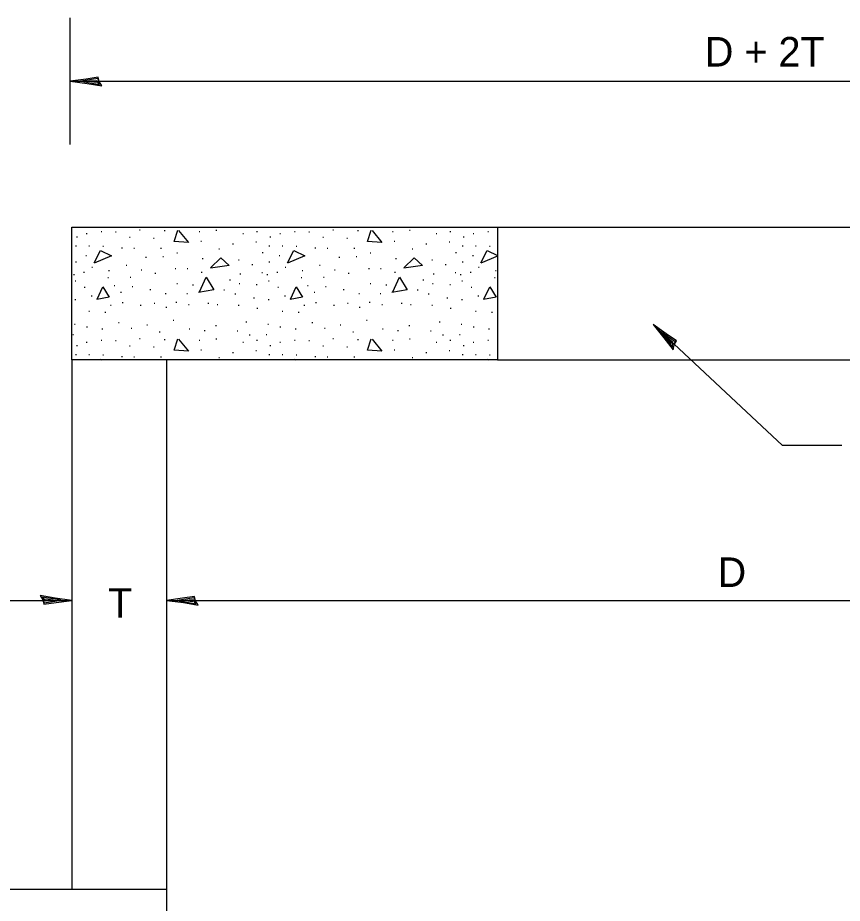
# Model space of a CAD drawing. Extents: x 0 to 2.83, y -0.07 to 1.83.
# Drawn here: x 0.3901 to 0.7154, y 0.6629 to 1.0123 of the extents above; entities that cross this region are included whole.
import ezdxf

# ---------------------------------------------------------------- set-up
doc = ezdxf.new("R2010")
doc.units = 0
for name, color, linetype in [('RD_Pr_Roadway_Dimensions', 7, 'Continuous'), ('RD_Pr_Roadway_Notes', 7, 'Continuous'), ('SH_General_Details', 7, 'Continuous')]:
    doc.layers.add(name, color=color, linetype=linetype)

msp = doc.modelspace()

# ---------------------------------------------------------------- linework, layer by layer
at = {"layer": 'RD_Pr_Roadway_Dimensions'}
for p, q in [((0.41078, 0.96233), (0.41078, 1.01233)), ((0.41078, 0.98733), (0.91359, 0.98733)), ((0.35163, 0.7824), (0.41145, 0.7824)), ((0.44879, 0.7824), (0.87791, 0.7824))]:
    msp.add_line(p, q, dxfattribs=at)
for points in [[(0.42226, 0.98716), (0.42187, 0.98888), (0.41702, 0.98814), (0.41078, 0.98733), (0.41744, 0.98642), (0.42328, 0.98539), (0.42226, 0.98716), (0.42174, 0.9883), (0.41497, 0.98732), (0.42237, 0.98602), (0.42128, 0.98748), (0.41817, 0.98728), (0.42116, 0.98683)], [(0.39997, 0.78257), (0.40036, 0.78086), (0.40521, 0.7816), (0.41145, 0.7824), (0.40479, 0.78332), (0.39895, 0.78434), (0.39997, 0.78257), (0.40049, 0.78144), (0.40726, 0.78241), (0.39986, 0.78371), (0.40095, 0.78226), (0.40406, 0.78245), (0.40107, 0.78291)], [(0.46026, 0.78224), (0.45988, 0.78395), (0.45503, 0.78321), (0.44879, 0.7824), (0.45545, 0.78149), (0.46129, 0.78046), (0.46026, 0.78224), (0.45975, 0.78337), (0.45298, 0.78239), (0.46038, 0.78109), (0.45929, 0.78255), (0.45618, 0.78235), (0.45917, 0.7819)]]:
    msp.add_lwpolyline(points, dxfattribs=at)
at = {"layer": 'RD_Pr_Roadway_Notes'}
for p, q in [((0.69189, 0.84346), (0.64082, 0.89123)), ((0.71521, 0.84346), (0.69189, 0.84346))]:
    msp.add_line(p, q, dxfattribs=at)
msp.add_lwpolyline([(0.64909, 0.88326), (0.64998, 0.88478), (0.64593, 0.88755), (0.64082, 0.89123), (0.64506, 0.88601), (0.64863, 0.88127), (0.64909, 0.88326), (0.64949, 0.88444), (0.64388, 0.88836), (0.6484, 0.88235), (0.6486, 0.88416), (0.64619, 0.88614), (0.64807, 0.88377)], dxfattribs=at)
at = {"layer": 'SH_General_Details'}
for p, q in [((0.41145, 0.92967), (0.41145, 0.92967)), ((0.41145, 0.8773), (0.41145, 0.92967)), ((0.41145, 0.92967), (0.57938, 0.92967)), ((0.57938, 0.92967), (0.57938, 0.92967)), ((0.57938, 0.92967), (0.74731, 0.92967)), ((0.57938, 0.92967), (0.57938, 0.8773)), ((0.41715, 0.92722), (0.41748, 0.92722)), ((0.42295, 0.92801), (0.42329, 0.92801)), ((0.42861, 0.92787), (0.42895, 0.92787)), ((0.43807, 0.92866), (0.43841, 0.92866)), ((0.44789, 0.9283), (0.44822, 0.9283)), ((0.46165, 0.92801), (0.46198, 0.92801)), ((0.46831, 0.92844), (0.46864, 0.92844)), ((0.47885, 0.92715), (0.47918, 0.92715)), ((0.48429, 0.92801), (0.48462, 0.92801)), ((0.49344, 0.92722), (0.49377, 0.92722)), ((0.49924, 0.92801), (0.49958, 0.92801)), ((0.5049, 0.92787), (0.50524, 0.92787)), ((0.51436, 0.92866), (0.5147, 0.92866)), ((0.52418, 0.9283), (0.52451, 0.9283)), ((0.53794, 0.92801), (0.53827, 0.92801)), ((0.5446, 0.92844), (0.54493, 0.92844)), ((0.55514, 0.92715), (0.55547, 0.92715)), ((0.56058, 0.92801), (0.56091, 0.92801)), ((0.56973, 0.92722), (0.57006, 0.92722)), ((0.57553, 0.92801), (0.57587, 0.92801)), ((0.41328, 0.92586), (0.41361, 0.92586)), ((0.43413, 0.92572), (0.43446, 0.92572)), ((0.44359, 0.92529), (0.44392, 0.92529)), ((0.46229, 0.92414), (0.46263, 0.92414)), ((0.47483, 0.92314), (0.47517, 0.92314)), ((0.484, 0.92393), (0.48434, 0.92393)), ((0.48957, 0.92586), (0.4899, 0.92586)), ((0.51042, 0.92572), (0.51075, 0.92572)), ((0.51988, 0.92529), (0.52021, 0.92529)), ((0.53858, 0.92414), (0.53892, 0.92414)), ((0.55112, 0.92314), (0.55146, 0.92314)), ((0.56029, 0.92393), (0.56063, 0.92393)), ((0.56586, 0.92586), (0.56619, 0.92586)), ((0.41292, 0.92228), (0.41325, 0.92228)), ((0.41808, 0.92228), (0.41841, 0.92228)), ((0.4236, 0.92214), (0.42393, 0.92214)), ((0.43105, 0.92156), (0.43138, 0.92156)), ((0.43585, 0.92135), (0.43618, 0.92135)), ((0.44646, 0.92142), (0.44679, 0.92142)), ((0.45283, 0.91956), (0.45317, 0.91956)), ((0.46939, 0.92113), (0.46972, 0.92113)), ((0.48658, 0.9197), (0.48692, 0.9197)), ((0.48921, 0.92228), (0.48954, 0.92228)), ((0.49437, 0.92228), (0.4947, 0.92228)), ((0.49989, 0.92214), (0.50022, 0.92214)), ((0.50734, 0.92156), (0.50767, 0.92156)), ((0.51214, 0.92135), (0.51247, 0.92135)), ((0.52275, 0.92142), (0.52308, 0.92142)), ((0.52912, 0.91956), (0.52946, 0.91956)), ((0.54568, 0.92113), (0.54601, 0.92113)), ((0.56287, 0.9197), (0.56321, 0.9197)), ((0.5655, 0.92228), (0.56583, 0.92228)), ((0.57066, 0.92228), (0.57099, 0.92228)), ((0.57618, 0.92214), (0.57651, 0.92214)), ((0.41292, 0.91605), (0.41325, 0.91605)), ((0.41693, 0.91855), (0.41727, 0.91855)), ((0.44051, 0.91784), (0.44084, 0.91784)), ((0.44732, 0.91812), (0.44765, 0.91812)), ((0.46287, 0.91726), (0.4632, 0.91726)), ((0.47713, 0.91683), (0.47746, 0.91683)), ((0.48921, 0.91605), (0.48954, 0.91605)), ((0.49322, 0.91855), (0.49356, 0.91855)), ((0.5168, 0.91784), (0.51713, 0.91784)), ((0.52361, 0.91812), (0.52394, 0.91812)), ((0.53916, 0.91726), (0.53949, 0.91726)), ((0.55342, 0.91683), (0.55375, 0.91683)), ((0.5655, 0.91605), (0.56583, 0.91605)), ((0.56951, 0.91855), (0.56985, 0.91855)), ((0.4193, 0.91383), (0.41963, 0.91383)), ((0.42596, 0.91261), (0.4263, 0.91261)), ((0.43284, 0.91468), (0.43317, 0.91468)), ((0.43872, 0.91282), (0.43905, 0.91282)), ((0.45219, 0.9134), (0.45252, 0.9134)), ((0.45692, 0.9134), (0.45725, 0.9134)), ((0.4825, 0.91497), (0.48283, 0.91497)), ((0.49559, 0.91383), (0.49592, 0.91383)), ((0.50225, 0.91261), (0.50259, 0.91261)), ((0.50913, 0.91468), (0.50946, 0.91468)), ((0.51501, 0.91282), (0.51534, 0.91282)), ((0.52848, 0.9134), (0.52881, 0.9134)), ((0.53321, 0.9134), (0.53354, 0.9134)), ((0.55879, 0.91497), (0.55912, 0.91497)), ((0.57188, 0.91383), (0.57221, 0.91383)), ((0.57854, 0.91261), (0.57888, 0.91261)), ((0.41213, 0.91096), (0.41247, 0.91096)), ((0.41607, 0.91196), (0.41641, 0.91196)), ((0.4256, 0.90984), (0.42594, 0.90984)), ((0.43442, 0.90996), (0.43475, 0.90996)), ((0.44423, 0.91146), (0.44457, 0.91146)), ((0.46251, 0.91196), (0.46284, 0.91196)), ((0.47369, 0.90883), (0.47402, 0.90883)), ((0.47777, 0.91125), (0.4781, 0.91125)), ((0.48637, 0.91182), (0.4867, 0.91182)), ((0.48842, 0.91096), (0.48876, 0.91096)), ((0.49236, 0.91196), (0.4927, 0.91196)), ((0.50189, 0.90984), (0.50223, 0.90984)), ((0.51071, 0.90996), (0.51104, 0.90996)), ((0.52052, 0.91146), (0.52086, 0.91146)), ((0.5388, 0.91196), (0.53913, 0.91196)), ((0.54998, 0.90883), (0.55031, 0.90883)), ((0.55406, 0.91125), (0.55439, 0.91125)), ((0.56266, 0.91182), (0.56299, 0.91182)), ((0.56471, 0.91096), (0.56505, 0.91096)), ((0.56865, 0.91196), (0.56899, 0.91196)), ((0.57818, 0.90984), (0.57852, 0.90984)), ((0.41271, 0.90855), (0.41304, 0.90855)), ((0.41636, 0.90604), (0.41669, 0.90604)), ((0.42811, 0.90661), (0.42845, 0.90661)), ((0.43521, 0.90625), (0.43554, 0.90625)), ((0.45283, 0.90747), (0.45317, 0.90747)), ((0.45907, 0.9069), (0.4594, 0.9069)), ((0.47741, 0.90747), (0.47775, 0.90747)), ((0.48422, 0.90711), (0.48455, 0.90711)), ((0.489, 0.90855), (0.48933, 0.90855)), ((0.49265, 0.90604), (0.49298, 0.90604)), ((0.5044, 0.90661), (0.50474, 0.90661)), ((0.5115, 0.90625), (0.51183, 0.90625)), ((0.52912, 0.90747), (0.52946, 0.90747)), ((0.53536, 0.9069), (0.53569, 0.9069)), ((0.5537, 0.90747), (0.55404, 0.90747)), ((0.56051, 0.90711), (0.56084, 0.90711)), ((0.56529, 0.90855), (0.56562, 0.90855)), ((0.56894, 0.90604), (0.56927, 0.90604)), ((0.41908, 0.90253), (0.41942, 0.90253)), ((0.43069, 0.90403), (0.43103, 0.90403)), ((0.44223, 0.90504), (0.44256, 0.90504)), ((0.44832, 0.90346), (0.44865, 0.90346)), ((0.45677, 0.90346), (0.45711, 0.90346)), ((0.47139, 0.90489), (0.47173, 0.90489)), ((0.47576, 0.90332), (0.4761, 0.90332)), ((0.48314, 0.90174), (0.48348, 0.90174)), ((0.49537, 0.90253), (0.49571, 0.90253)), ((0.50698, 0.90403), (0.50732, 0.90403)), ((0.51852, 0.90504), (0.51885, 0.90504)), ((0.52461, 0.90346), (0.52494, 0.90346)), ((0.53306, 0.90346), (0.5334, 0.90346)), ((0.54768, 0.90489), (0.54802, 0.90489)), ((0.55205, 0.90332), (0.55239, 0.90332)), ((0.55943, 0.90174), (0.55977, 0.90174)), ((0.57166, 0.90253), (0.572, 0.90253)), ((0.41263, 0.9011), (0.41297, 0.9011)), ((0.42668, 0.89887), (0.42701, 0.89887)), ((0.43134, 0.89988), (0.43167, 0.89988)), ((0.43843, 0.89887), (0.43876, 0.89887)), ((0.44388, 0.89973), (0.44421, 0.89973)), ((0.45248, 0.90002), (0.45281, 0.90002)), ((0.45742, 0.89909), (0.45775, 0.89909)), ((0.46509, 0.89973), (0.46542, 0.89973)), ((0.46874, 0.89916), (0.46907, 0.89916)), ((0.47712, 0.89887), (0.47746, 0.89887)), ((0.48892, 0.9011), (0.48926, 0.9011)), ((0.50297, 0.89887), (0.5033, 0.89887)), ((0.50763, 0.89988), (0.50796, 0.89988)), ((0.51472, 0.89887), (0.51505, 0.89887)), ((0.52017, 0.89973), (0.5205, 0.89973)), ((0.52877, 0.90002), (0.5291, 0.90002)), ((0.53371, 0.89909), (0.53404, 0.89909)), ((0.54138, 0.89973), (0.54171, 0.89973)), ((0.54503, 0.89916), (0.54536, 0.89916)), ((0.55341, 0.89887), (0.55375, 0.89887)), ((0.56521, 0.9011), (0.56555, 0.9011)), ((0.41808, 0.89658), (0.41841, 0.89658)), ((0.42446, 0.89615), (0.42479, 0.89615)), ((0.44853, 0.89816), (0.44887, 0.89816)), ((0.48443, 0.89766), (0.48477, 0.89766)), ((0.49437, 0.89658), (0.4947, 0.89658)), ((0.50075, 0.89615), (0.50108, 0.89615)), ((0.52482, 0.89816), (0.52516, 0.89816)), ((0.56072, 0.89766), (0.56106, 0.89766)), ((0.57066, 0.89658), (0.57099, 0.89658)), ((0.57704, 0.89615), (0.57737, 0.89615)), ((0.41242, 0.89142), (0.41275, 0.89142)), ((0.42983, 0.892), (0.43017, 0.892)), ((0.4514, 0.89293), (0.45173, 0.89293)), ((0.48013, 0.89228), (0.48047, 0.89228)), ((0.48871, 0.89142), (0.48904, 0.89142)), ((0.50612, 0.892), (0.50646, 0.892)), ((0.52769, 0.89293), (0.52802, 0.89293)), ((0.55642, 0.89228), (0.55676, 0.89228)), ((0.565, 0.89142), (0.56533, 0.89142)), ((0.41722, 0.89028), (0.41755, 0.89028)), ((0.42331, 0.88956), (0.42364, 0.88956)), ((0.43478, 0.88985), (0.43511, 0.88985)), ((0.44101, 0.89114), (0.44134, 0.89114)), ((0.44595, 0.88841), (0.44629, 0.88841)), ((0.45771, 0.88956), (0.45804, 0.88956)), ((0.46365, 0.88884), (0.46399, 0.88884)), ((0.46817, 0.89092), (0.4685, 0.89092)), ((0.47662, 0.8887), (0.47696, 0.8887)), ((0.49351, 0.89028), (0.49384, 0.89028)), ((0.4996, 0.88956), (0.49993, 0.88956)), ((0.51107, 0.88985), (0.5114, 0.88985)), ((0.5173, 0.89114), (0.51763, 0.89114)), ((0.52224, 0.88841), (0.52258, 0.88841)), ((0.534, 0.88956), (0.53433, 0.88956)), ((0.53994, 0.88884), (0.54028, 0.88884)), ((0.54446, 0.89092), (0.54479, 0.89092)), ((0.55291, 0.8887), (0.55325, 0.8887)), ((0.5698, 0.89028), (0.57013, 0.89028)), ((0.57589, 0.88956), (0.57622, 0.88956)), ((0.4118, 0.88727), (0.41213, 0.88727)), ((0.41715, 0.88433), (0.41748, 0.88433)), ((0.42295, 0.88512), (0.42329, 0.88512)), ((0.42861, 0.88497), (0.42895, 0.88497)), ((0.43807, 0.88576), (0.43841, 0.88576)), ((0.44789, 0.8854), (0.44822, 0.8854)), ((0.46165, 0.88512), (0.46198, 0.88512)), ((0.46831, 0.88555), (0.46864, 0.88555)), ((0.47885, 0.88426), (0.47918, 0.88426)), ((0.48142, 0.88712), (0.48176, 0.88712)), ((0.48429, 0.88512), (0.48462, 0.88512)), ((0.48809, 0.88727), (0.48842, 0.88727)), ((0.49344, 0.88433), (0.49377, 0.88433)), ((0.49924, 0.88512), (0.49958, 0.88512)), ((0.5049, 0.88497), (0.50524, 0.88497)), ((0.51436, 0.88576), (0.5147, 0.88576)), ((0.52418, 0.8854), (0.52451, 0.8854)), ((0.53794, 0.88512), (0.53827, 0.88512)), ((0.5446, 0.88555), (0.54493, 0.88555)), ((0.55514, 0.88426), (0.55547, 0.88426)), ((0.55771, 0.88712), (0.55805, 0.88712)), ((0.56058, 0.88512), (0.56091, 0.88512)), ((0.56438, 0.88727), (0.56471, 0.88727)), ((0.56973, 0.88433), (0.57006, 0.88433)), ((0.57553, 0.88512), (0.57587, 0.88512)), ((0.41328, 0.88297), (0.41361, 0.88297)), ((0.43413, 0.88282), (0.43446, 0.88282)), ((0.44359, 0.88239), (0.44392, 0.88239)), ((0.46229, 0.88125), (0.46263, 0.88125)), ((0.484, 0.88103), (0.48434, 0.88103)), ((0.48957, 0.88297), (0.4899, 0.88297)), ((0.51042, 0.88282), (0.51075, 0.88282)), ((0.51988, 0.88239), (0.52021, 0.88239)), ((0.53858, 0.88125), (0.53892, 0.88125)), ((0.56029, 0.88103), (0.56063, 0.88103)), ((0.56586, 0.88297), (0.56619, 0.88297)), ((0.41145, 0.8773), (0.41145, 0.66841)), ((0.57938, 0.8773), (0.41145, 0.8773)), ((0.41292, 0.87938), (0.41325, 0.87938)), ((0.41808, 0.87938), (0.41841, 0.87938)), ((0.4236, 0.87924), (0.42393, 0.87924)), ((0.43105, 0.87867), (0.43138, 0.87867)), ((0.43585, 0.87845), (0.43618, 0.87845)), ((0.44646, 0.87852), (0.44679, 0.87852)), ((0.44879, 0.8773), (0.44879, 0.50327)), ((0.46939, 0.87824), (0.46972, 0.87824)), ((0.47483, 0.88024), (0.47517, 0.88024)), ((0.48921, 0.87938), (0.48954, 0.87938)), ((0.49437, 0.87938), (0.4947, 0.87938)), ((0.49989, 0.87924), (0.50022, 0.87924)), ((0.50734, 0.87867), (0.50767, 0.87867)), ((0.51214, 0.87845), (0.51247, 0.87845)), ((0.52275, 0.87852), (0.52308, 0.87852)), ((0.54568, 0.87824), (0.54601, 0.87824)), ((0.55112, 0.88024), (0.55146, 0.88024)), ((0.5655, 0.87938), (0.56583, 0.87938)), ((0.57066, 0.87938), (0.57099, 0.87938)), ((0.57618, 0.87924), (0.57651, 0.87924)), ((0.57938, 0.8773), (0.74731, 0.8773)), ((0.34479, 0.66841), (0.44879, 0.66841))]:
    msp.add_line(p, q, dxfattribs=at)
for points in [[(0.45358, 0.9284), (0.4575, 0.92364), (0.45183, 0.92406), (0.45325, 0.92848)], [(0.52987, 0.9284), (0.53379, 0.92364), (0.52812, 0.92406), (0.52954, 0.92848)], [(0.42028, 0.91555), (0.4227, 0.92047), (0.42713, 0.91839), (0.42023, 0.91545)], [(0.49657, 0.91555), (0.49899, 0.92047), (0.50342, 0.91839), (0.49652, 0.91545)], [(0.57286, 0.91555), (0.57528, 0.92047)], [(0.57528, 0.92047), (0.57938, 0.91854)], [(0.46618, 0.91363), (0.47019, 0.91763), (0.47353, 0.91455), (0.46611, 0.91346)], [(0.54247, 0.91363), (0.54648, 0.91763), (0.54982, 0.91455), (0.5424, 0.91346)], [(0.57938, 0.91825), (0.57281, 0.91545)], [(0.46176, 0.9042), (0.46443, 0.90996), (0.46743, 0.90495), (0.46143, 0.90395)], [(0.53805, 0.9042), (0.54072, 0.90996), (0.54372, 0.90495), (0.53772, 0.90395)], [(0.42137, 0.90128), (0.42371, 0.90612), (0.42621, 0.90203), (0.42133, 0.9011)], [(0.49766, 0.90128), (0.5, 0.90612), (0.5025, 0.90203), (0.49762, 0.9011)], [(0.57395, 0.90128), (0.57629, 0.90612), (0.57879, 0.90203), (0.57391, 0.9011)], [(0.57926, 0.89887), (0.57938, 0.89887)], [(0.45358, 0.8855), (0.4575, 0.88075), (0.45183, 0.88116), (0.45325, 0.88559)], [(0.52987, 0.8855), (0.53379, 0.88075), (0.52812, 0.88116), (0.52954, 0.88559)], [(0.42257, 0.8773), (0.4227, 0.87758)], [(0.4227, 0.87758), (0.4233, 0.8773)], [(0.49886, 0.8773), (0.49899, 0.87758)], [(0.49899, 0.87758), (0.49959, 0.8773)], [(0.57515, 0.8773), (0.57528, 0.87758)], [(0.57528, 0.87758), (0.57588, 0.8773)]]:
    msp.add_lwpolyline(points, dxfattribs=at)

# ---------------------------------------------------------------- texts
at = {"layer": 'RD_Pr_Roadway_Dimensions'}
for s, height, p in [('D + 2T', 0.011667, (0.6612, 0.99306)), ('D', 0.01167, (0.66623, 0.78768)), ('T', 0.01167, (0.42577, 0.77553))]:
    msp.add_text(s, height=height, dxfattribs=at).set_placement(p)

doc.saveas('drawing.dxf')
